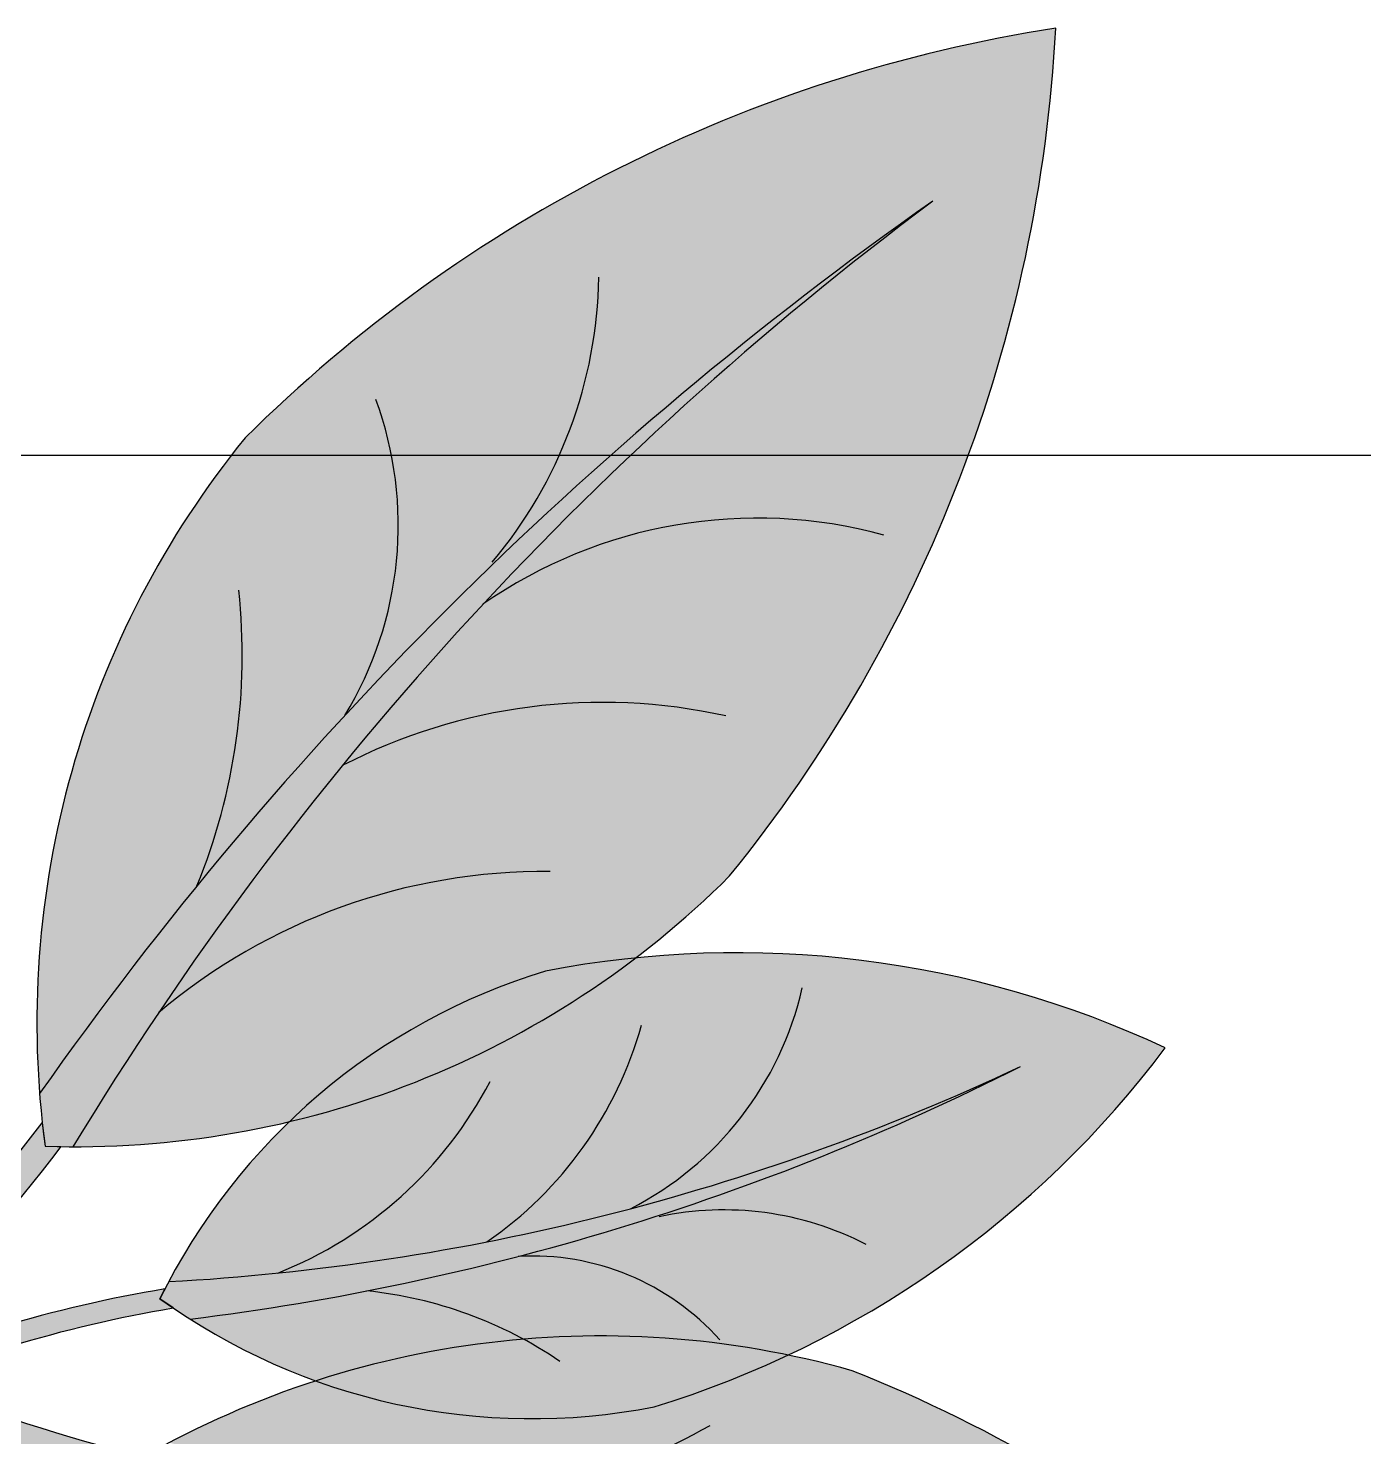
# Model space of a CAD drawing. Header units: inches. Extents: x 9636 to 21597, y -10243 to 557.
# Drawn here: x 14808.63 to 14820.16, y -8228.94 to -8216.78 of the extents above; entities that cross this region are included whole.
import ezdxf

# ---------------------------------------------------------------- set-up
doc = ezdxf.new("R2010")
doc.units = ezdxf.units.IN
doc.header["$MEASUREMENT"] = 0
doc.layers.add('MESA', color=7, linetype='Continuous')

# ---------------------------------------------------------------- blocks, each defined once
blk = doc.blocks.new('FF')
at = {"layer": 'MESA', "ltscale": 0.8}
h = blk.add_hatch(color=85, dxfattribs=at)
h.dxf.hatch_style = 1
h.set_gradient(color1=(103, 159, 96), color2=(179, 207, 175), one_color=1, tint=0.75, name='INVCURVED')
h.paths.add_polyline_path([(14814.68474307875, -8224.10123547168, -0.1995123331975758), (14809.01511315651, -8226.438997828747, -0.0967495278531692), (14816.43975877354, -8218.275164005716, 0.08665420676483183), (14808.72669169527, -8225.980525829224, -0.1924888780828612), (14810.50180509806, -8220.319820862755, -0.1586077411667837), (14817.50091453894, -8216.781777882228, -0.1586077411660197)])
h = blk.add_hatch(color=85, dxfattribs=at)
h.dxf.hatch_style = 1
h.set_gradient(color1=(103, 159, 96), color2=(52, 80, 48), one_color=1, tint=0.25)
h.paths.add_polyline_path([(14816.43975877351, -8218.275164005738, 0.09674952785286056), (14809.01511315651, -8226.438997828749, -0.007527451123012324), (14808.77457313365, -8226.434711683789, -0.01429188129494994), (14808.72669169527, -8225.980525829224, -0.08665420676455064)])
h = blk.add_hatch(color=85, dxfattribs=at)
h.dxf.hatch_style = 1
h.set_gradient(color1=(103, 159, 96), color2=(179, 207, 175), one_color=1, tint=0.75, name='INVCURVED')
h.paths.add_polyline_path([(14813.09584433868, -8224.92309413747, 0.1995123331975758), (14809.84159601814, -8227.60402785678, 0.0967495278531692), (14817.19742651167, -8225.74605404578, -0.08665420676483183), (14810.02619640181, -8227.927447330781, 0.1924888780828612), (14814.03400639751, -8228.684652116584, 0.1586077411667837), (14818.44679525129, -8225.58629649359, 0.1586077411660197)])
h = blk.add_hatch(color=85, dxfattribs=at)
h.dxf.hatch_style = 1
h.set_gradient(color1=(103, 159, 96), color2=(52, 80, 48), one_color=1, tint=0.25)
h.paths.add_polyline_path([(14817.19742651165, -8225.74605404579, -0.09674952785286056), (14809.84159601814, -8227.604027856778, 0.007527451123012324), (14809.76627683795, -8227.751285860184, 0.01429188129494994), (14810.02619640181, -8227.927447330781, 0.08665420676455064)])
h = blk.add_hatch(color=35, dxfattribs=at)
h.dxf.hatch_style = 1
h.set_gradient(color1=(179, 116, 77), color2=(114, 74, 49), one_color=1, tint=0.3199999928474426, name='CURVED')
h.paths.add_polyline_path([(14807.36469426888, -8227.807743299156), (14807.51522857317, -8228.031269418409, -0.03310768506175343), (14805.92097631016, -8229.426271611102, -0.8090823413515376), (14805.78540747748, -8229.187810695797, 0.032777259300629)])
h.paths.add_polyline_path([(14808.91139672771, -8226.438038148324, -0.03310768506174779), (14807.51522857317, -8228.031269418409), (14807.36469426888, -8227.807743299156, 0.03277725930060161), (14808.7500793664, -8226.233119242326), (14808.77457313365, -8226.434711683787)])
h = blk.add_hatch(color=35, dxfattribs=at)
h.dxf.hatch_style = 1
h.set_gradient(color1=(179, 116, 77), color2=(114, 74, 49), one_color=1, tint=0.3199999928474426, name='CURVED')
h.paths.add_polyline_path([(14807.6261237842, -8228.472590428131), (14807.48089250522, -8228.699597869336, -0.03310768506175343), (14805.56696259342, -8227.791553989098, -0.8090823413515376), (14805.73184820111, -8227.572338905447, 0.032777259300629)])
h.paths.add_polyline_path([(14809.49793420272, -8229.347065386868, -0.03310768506174779), (14807.48089250522, -8228.699597869336), (14807.6261237842, -8228.472590428131, 0.03277725930060161), (14809.62180476403, -8229.117563462834), (14809.44657718118, -8229.220202399378)])
h = blk.add_hatch(color=35, dxfattribs=at)
h.dxf.hatch_style = 1
h.set_gradient(color1=(179, 116, 77), color2=(114, 74, 49), one_color=1, tint=0.3199999928474426, name='CURVED')
h.paths.add_polyline_path([(14808.47693185657, -8228.161504543763), (14808.39014268402, -8227.997809639051, 0.03310768506175343), (14807.02774989787, -8228.512720085995, 0.8090823413515376), (14807.12844369309, -8228.672177393848, -0.032777259300629)])
h.paths.add_polyline_path([(14809.80858101015, -8227.667235007411, 0.03310768506174779), (14808.39014268402, -8227.997809639051), (14808.47693185657, -8228.161504543763, -0.03277725930060161), (14809.88059332723, -8227.831441576058), (14809.76627683795, -8227.75128586018)])
h = blk.add_hatch(color=85, dxfattribs=at)
h.dxf.hatch_style = 1
h.set_gradient(color1=(103, 159, 96), color2=(179, 207, 175), one_color=1, tint=0.75, name='INVCURVED')
h.paths.add_polyline_path([(14813.93785259225, -8233.715051139246, -0.1995123331975758), (14809.53829745786, -8229.442610278018, -0.0967495278531692), (14819.98136467314, -8233.008545269779, 0.08665420676483183), (14809.84426728022, -8228.995658399788, -0.1924888780828612), (14815.74404214874, -8228.37335235693, -0.1586077411667837), (14821.77357437113, -8233.388332145194, -0.1586077411660197)])
at = {"color": 252, "true_color": 0x939598}
blk.add_line((15113.18870581788, -8220.470320095861), (14456.18870581788, -8220.470320095861), dxfattribs=at)
at = {"layer": 'MESA', "ltscale": 0.8}
for points in [[(14808.7500793664, -8226.233119242328), (14808.77457313365, -8226.43471168379), (14808.91139672771, -8226.438038148326, -0.06628802967972178), (14805.92097631016, -8229.426271611104, -0.8090823413515378), (14805.78540747748, -8229.1878106958, 0.06562502276091056)], [(14809.62180476403, -8229.117563462836), (14809.44657718117, -8229.220202399376), (14809.49793420272, -8229.34706538687, -0.06628802967972178), (14805.56696259342, -8227.7915539891, -0.8090823413515378), (14805.73184820111, -8227.57233890545, 0.06562502276091056)], [(14809.88059332723, -8227.831441576058), (14809.76627683795, -8227.751285860184), (14809.80858101015, -8227.667235007411, 0.06628802967972178), (14807.02774989787, -8228.512720085995, 0.8090823413515378), (14807.12844369309, -8228.672177393848, -0.06562502276091056)]]:
    blk.add_lwpolyline(points, format="xyb", close=True, dxfattribs=at)
for centre, radius, start, end in [((14819.43778819783, -8229.305376805254), 12.6724902665297, 98.79159163823113, 134.8415143130958), ((14804.84601604262, -8216.114279864954), 12.6724902665297, 320.9307397504373, 356.9806624253031), ((14834.64650098411, -8244.213183636366), 31.69016131675633, 125.0662690279415, 144.8764646260644), ((14833.62525498181, -8241.362722596354), 28.78153299601394, 126.6625879216328, 148.7671480043657), ((14809.64385397914, -8218.870121287742), 3.912253001405306, 319.8750966214149, 359.0834459450265), ((14808.66929166142, -8221.07431432921), 3.154423388816684, 328.6513809751648, 20.14856910318582), ((14816.69383237112, -8225.37022623227), 7.990481596672286, 140.798270995375, 187.6556566115314), ((14814.92435245871, -8225.154647609657), 4.142934166470387, 74.69505494427557, 124.8848520994116), ((14805.20968818036, -8222.196027907476), 5.266822155525183, 337.7800677449638, 6.133332349393051), ((14813.5875747316, -8227.499809334837), 4.897047736877401, 77.43222031730443, 117.3227103772224), ((14813.08149450057, -8229.21304829323), 5.149423105894036, 89.4041182374218, 130.2449858219756), ((14809.0371855537, -8218.448546717827), 7.990481596672286, 268.1165974520017, 314.9739830681589), ((14814.75226713511, -8233.476772197575), 8.712585427786335, 64.9097712579283, 100.9596939327951), ((14814.69435872999, -8230.178998653615), 5.49361270405034, 106.9164506150737, 153.7738362312332), ((14812.53464537007, -8224.436555904602), 2.848348437276223, 297.0055815838189, 347.195378738955), ((14810.6794557019, -8224.487540969536), 3.366816296886844, 304.5677233060098, 344.4582133659289), ((14811.47958007382, -8220.354943178492), 8.712585427786335, 287.0489193701371, 323.0988420450029), ((14808.76346143809, -8207.845552538822), 19.78786802722813, 273.1232856788677, 295.2278457616), ((14807.36568276506, -8206.302889851813), 21.7876070042687, 277.0139690571693, 296.824164655291), ((14809.47656887082, -8224.239469417636), 3.540329309418727, 291.6454478612569, 332.4863154458095), ((14814.63522399284, -8229.674538353554), 2.689750615148152, 62.80698773820644, 102.0153370618189), ((14812.98285417577, -8229.551530930588), 2.168727903706551, 41.74186458004696, 93.23905270806594), ((14811.18194518082, -8231.286164494226), 3.621043456957181, 55.75710133383919, 84.11036593826927), ((14812.97710268284, -8223.293665650266), 5.49361270405034, 234.2347770717019, 281.0921626878598), ((14813.57244432935, -8236.063083110188), 7.990481596672286, 74.23019709176539, 121.0875827079219), ((14811.05297240865, -8240.145602534742), 12.6724902665297, 32.22351773462009, 68.27344040948549), ((14811.91810085615, -8224.263750481941), 5.266822155525183, 271.2119938413524, 299.565258445784)]:
    blk.add_arc(centre, radius, start, end, dxfattribs=at)

msp = doc.modelspace()

# ---------------------------------------------------------------- block references
at = {"color": 18, "true_color": 0x000000}
msp.add_blockref('FF', (0, 0), dxfattribs=at)

doc.saveas('drawing.dxf')
